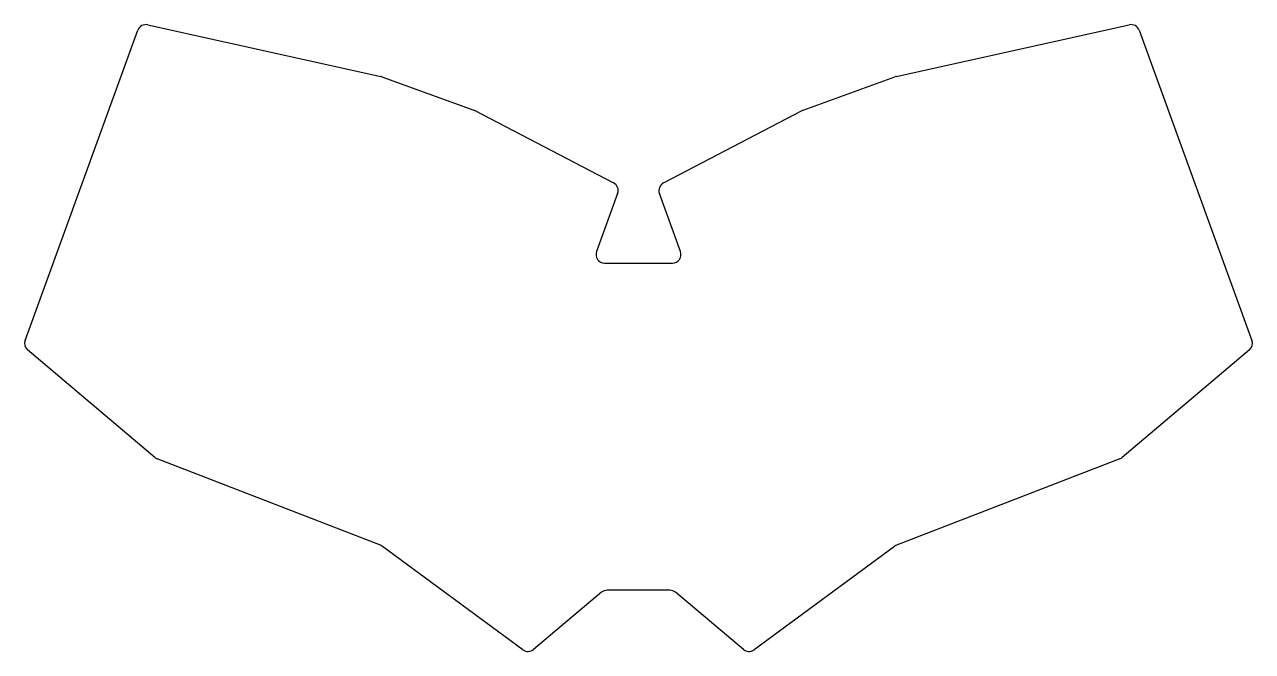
# Model space of a CAD drawing. Header units: millimetres. Extents: x 52 to 338, y -188 to -42.
import ezdxf

# ---------------------------------------------------------------- set-up
doc = ezdxf.new("R2010")
doc.units = ezdxf.units.MM

msp = doc.modelspace()

# ---------------------------------------------------------------- linework, layer by layer
for p, q in [((80.6, -42.39), (134.89, -54.43)), ((254.89, -54.43), (309.17, -42.39)), ((52, -115.88), (78.29, -43.66)), ((311.49, -43.66), (337.77, -115.88)), ((135.14, -54.51), (156.5, -62.28)), ((233.27, -62.28), (254.63, -54.51)), ((156.74, -62.39), (189.07, -79.21)), ((200.7, -79.21), (233.03, -62.39)), ((190.03, -81.67), (185.1, -95.19)), ((204.67, -95.19), (199.75, -81.67)), ((186.98, -97.88), (202.79, -97.88)), ((82.19, -143.13), (52.59, -118.09)), ((337.18, -118.09), (307.58, -143.13)), ((134.82, -163.61), (82.76, -143.46)), ((307.01, -143.46), (254.95, -163.61)), ((167.97, -187.93), (135.29, -163.86)), ((254.49, -163.86), (221.8, -187.93)), ((202.19, -174.08), (187.59, -174.08)), ((186.3, -174.54), (170.44, -187.85)), ((219.33, -187.85), (203.47, -174.54))]:
    msp.add_line(p, q)
for centre, start, end in [((80.17, -44.35), 77.4959, 160), ((309.61, -44.35), 20, 102.5041), ((134.45, -56.39), 70, 77.4959), ((255.32, -56.39), 102.5041, 110), ((155.82, -64.16), 62.5041, 70), ((233.95, -64.16), 110, 117.4959), ((188.15, -80.99), 340, 62.5041), ((201.63, -80.99), 117.4959, 200), ((186.98, -95.88), 160, 270), ((202.79, -95.88), 270, 20), ((53.88, -116.56), 160, 229.7751), ((335.89, -116.56), 310.2249, 20), ((83.48, -141.6), 229.7751, 248.8508), ((306.29, -141.6), 291.1492, 310.2249), ((134.1, -165.47), 53.6348, 68.8508), ((255.67, -165.47), 111.1492, 126.3652), ((187.59, -176.08), 90, 130), ((202.19, -176.08), 50, 90), ((169.16, -186.32), 233.6348, 310), ((220.61, -186.32), 230, 306.3652)]:
    msp.add_arc(centre, 2, start, end)

doc.saveas('drawing.dxf')
